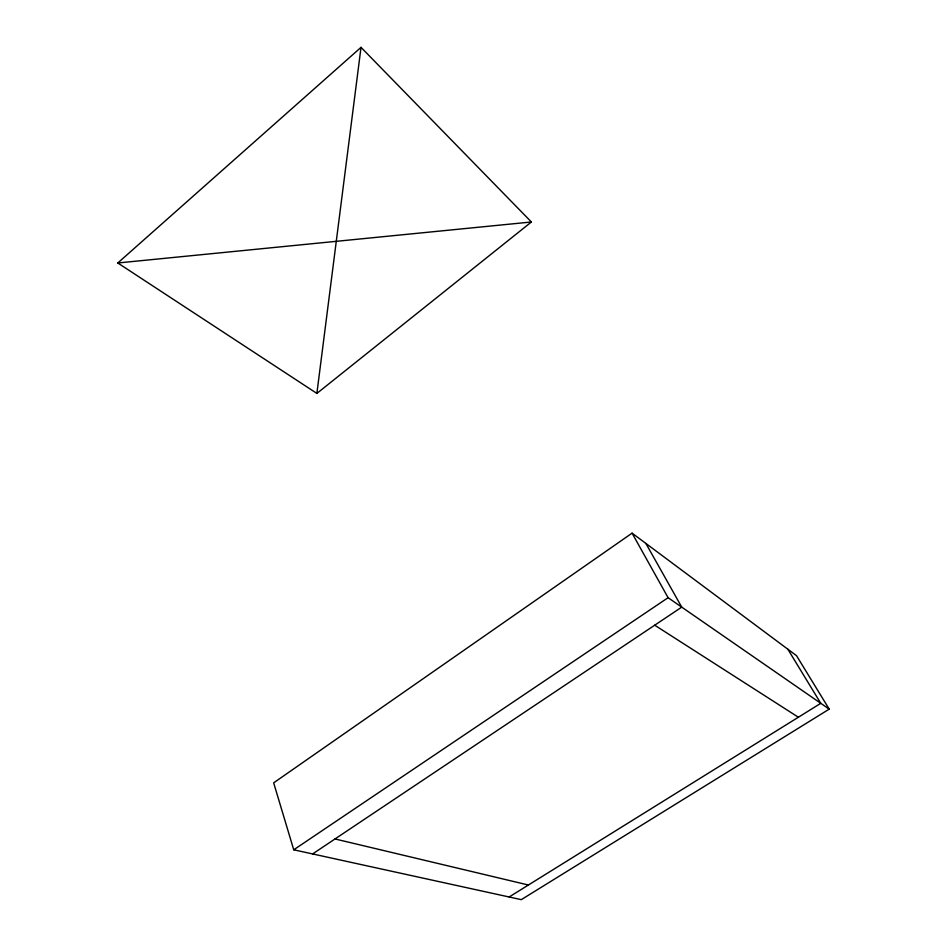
<?xml version="1.0" encoding="UTF-8"?>
<svg xmlns="http://www.w3.org/2000/svg" width="947" height="947" viewBox="0 0 947 947"><rect width="100%" height="100%" fill="white"/><g stroke="black" fill="none" stroke-linecap="round" stroke-linejoin="round"><path stroke-width="1.42" d="M316.878 393.419L361.02 47.35L531.397 221.989L316.878 393.419L117.795 262.982L361.02 47.35M632.075 533.149L273.659 782.849L293.736 849.802L521.288 899.65L829.205 709.137L796.51 655.667L632.075 533.149L668.097 597.699L829.205 709.137M293.736 849.802L668.097 597.699M312.617 853.934L681.733 607.134L645.89 543.448M509.143 896.987L820.777 703.313L787.845 649.216M117.795 262.982L531.397 221.989M335.025 838.959L528.402 885.019M654.72 625.198L798.38 717.234"/></g></svg>
